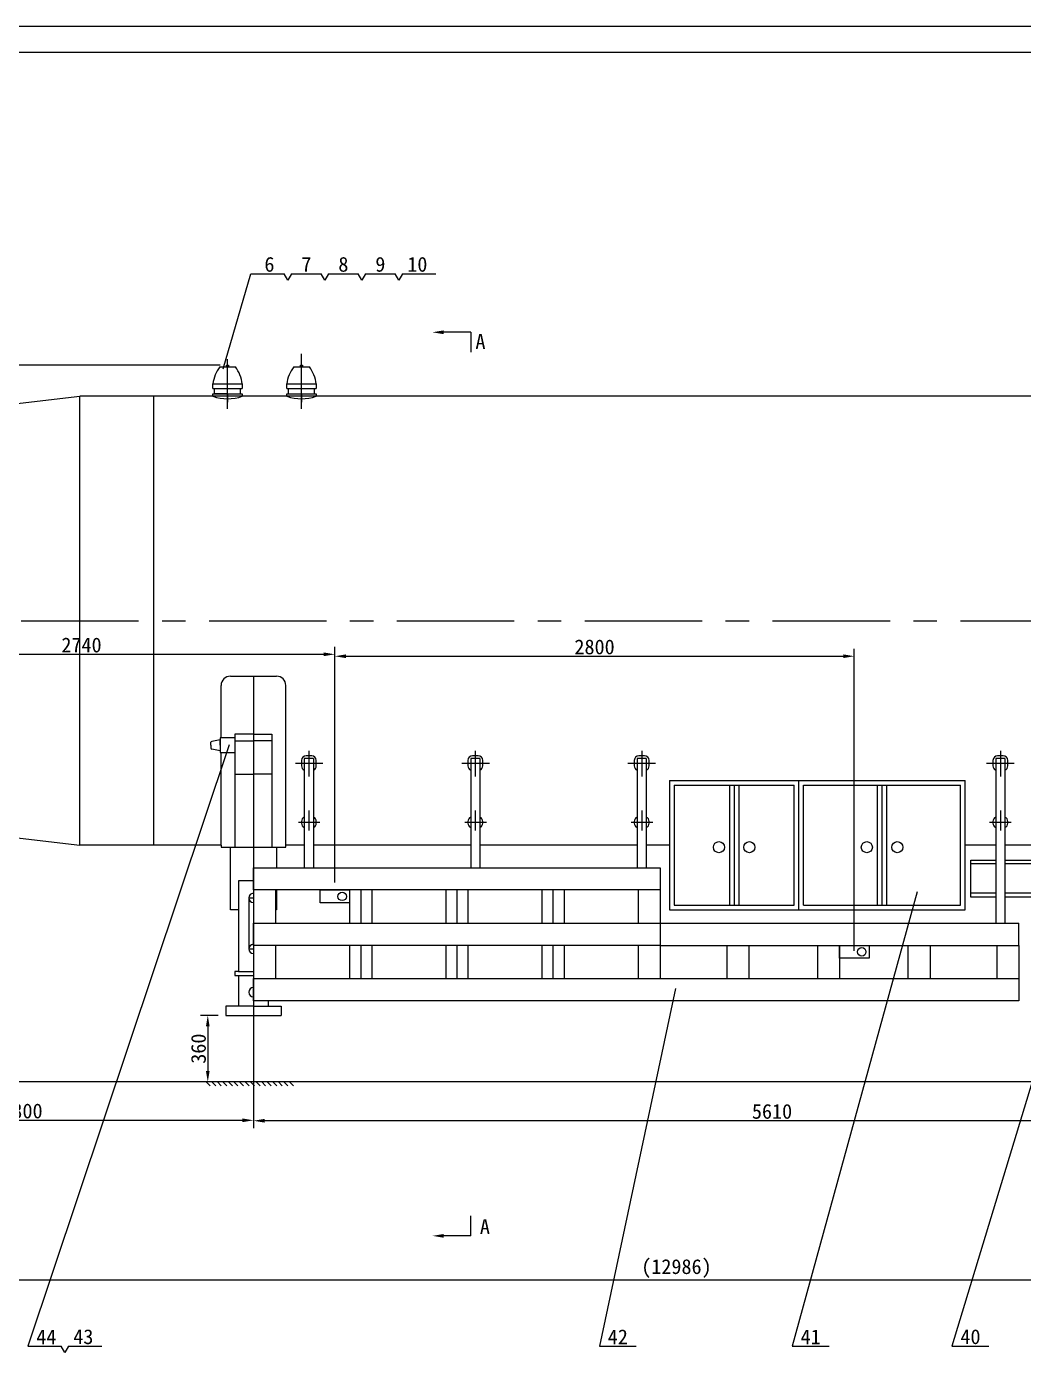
# Model space of a CAD drawing. Extents: x -95531 to 19990, y -17330 to 843.
# Drawn here: x -44968.6 to -44698.9, y -8387.8 to -8029.3 of the extents above; entities that cross this region are included whole.
import ezdxf

# ---------------------------------------------------------------- set-up
doc = ezdxf.new("R2010")
doc.units = 0
doc.linetypes.add('CENTERX2', pattern=[101.6, 63.5, -12.7, 12.7, -12.7])
doc.layers.get('0').update_dxf_attribs({"linetype": 'CONTINUOUS'})
doc.layers.get('DEFPOINTS').update_dxf_attribs({"linetype": 'CONTINUOUS'})
for name, color, linetype in [('1', 5, 'CONTINUOUS'), ('2', 1, 'CONTINUOUS'), ('LAYER1', 1, 'CONTINUOUS'), ('LAYER2', 2, 'CONTINUOUS'), ('LAYER3', 5, 'CONTINUOUS'), ('LAYER6', 7, 'CENTERX2')]:
    doc.layers.add(name, color=color, linetype=linetype)
doc.styles.get("Standard").update_dxf_attribs({"font": 'SimSun.ttf', "height": 4})
doc.dimstyles.new('STANDARD$0', dxfattribs={"dimtxt": 5, "dimasz": 3, "dimexe": 2, "dimexo": 2, "dimgap": 0.5, "dimtad": 1, "dimdec": 4, "dimzin": 0, "dimdsep": 46, "dimtxsty": 'Standard', "dimcen": 2, "dimadec": 0, "dimazin": 0, "dimtfac": 1, "dimtdec": 4, "dimtofl": 0, "dimtmove": 0, "dimatfit": 3, "dimfxl": 1, "dimtolj": 1, "dimtzin": 0, "dimarcsym": 0})

# ---------------------------------------------------------------- blocks, each defined once
blk = doc.blocks.new('*D526')
at = {"color": 0, "linetype": 'ByBlock'}
for p, q in [((-46695.46, -8296.7), (-46700.31, -8296.7)), ((-46698.31, -8299.7), (-46698.31, -8311.7)), ((-46694.72, -8314.7), (-46700.31, -8314.7))]:
    blk.add_line(p, q, dxfattribs=at)
for points in [[(-46698.81, -8299.7), (-46697.81, -8299.7), (-46698.31, -8296.7)], [(-46698.81, -8311.7), (-46697.81, -8311.7), (-46698.31, -8314.7)]]:
    blk.add_solid(points, dxfattribs=at)
at = {"layer": 'DEFPOINTS', "color": 0, "linetype": 'ByBlock'}
for p in [(-46693.46, -8296.7), (-46698.31, -8314.7), (-46692.72, -8314.7)]:
    blk.add_point(p, dxfattribs=at)
at = {"color": 0, "linetype": 'ByBlock', "insert": (-46700.81, -8305.7), "char_height": 4, "attachment_point": 5, "rotation": 90}
blk.add_mtext('\\A1;360', dxfattribs=at)
blk = doc.blocks.new('*D552')
at = {"color": 0, "linetype": 'ByBlock'}
for p, q in [((-44907.2, -8247.96), (-44907.2, -8327.07)), ((-45022.2, -8264), (-45022.2, -8327.07)), ((-45019.2, -8325.07), (-44910.2, -8325.07))]:
    blk.add_line(p, q, dxfattribs=at)
for points in [[(-45019.2, -8324.57), (-45019.2, -8325.57), (-45022.2, -8325.07)], [(-44910.2, -8324.57), (-44910.2, -8325.57), (-44907.2, -8325.07)]]:
    blk.add_solid(points, dxfattribs=at)
at = {"layer": 'DEFPOINTS', "color": 0, "linetype": 'ByBlock'}
for p in [(-44907.2, -8245.96), (-45022.2, -8262), (-44907.2, -8325.07)]:
    blk.add_point(p, dxfattribs=at)
at = {"color": 0, "linetype": 'ByBlock', "insert": (-44969.66, -8322.57), "char_height": 4, "attachment_point": 5}
blk.add_mtext('\\A1;2300', dxfattribs=at)
blk = doc.blocks.new('*D556')
at = {"color": 0, "linetype": 'ByBlock'}
for p, q in [((-45022.2, -8220.75), (-45022.2, -8197.08)), ((-45019.2, -8199.08), (-44888.2, -8199.08)), ((-44885.2, -8260.77), (-44885.2, -8197.08))]:
    blk.add_line(p, q, dxfattribs=at)
for points in [[(-45019.2, -8198.58), (-45019.2, -8199.58), (-45022.2, -8199.08)], [(-44888.2, -8198.58), (-44888.2, -8199.58), (-44885.2, -8199.08)]]:
    blk.add_solid(points, dxfattribs=at)
at = {"layer": 'DEFPOINTS', "color": 0, "linetype": 'ByBlock'}
for p in [(-44885.2, -8199.08), (-45022.2, -8222.75), (-44885.2, -8262.77)]:
    blk.add_point(p, dxfattribs=at)
at = {"color": 0, "linetype": 'ByBlock', "insert": (-44953.7, -8196.58), "char_height": 4, "attachment_point": 5}
blk.add_mtext('\\A1;2740', dxfattribs=at)
blk = doc.blocks.new('*D557')
at = {"color": 0, "linetype": 'ByBlock'}
for p, q in [((-44885.2, -8217.47), (-44885.2, -8197.6)), ((-44744.7, -8279.27), (-44744.7, -8197.6)), ((-44882.2, -8199.6), (-44747.7, -8199.6))]:
    blk.add_line(p, q, dxfattribs=at)
for points in [[(-44882.2, -8199.1), (-44882.2, -8200.1), (-44885.2, -8199.6)], [(-44747.7, -8199.1), (-44747.7, -8200.1), (-44744.7, -8199.6)]]:
    blk.add_solid(points, dxfattribs=at)
at = {"layer": 'DEFPOINTS', "color": 0, "linetype": 'ByBlock'}
for p in [(-44744.7, -8199.6), (-44885.2, -8219.47), (-44744.7, -8281.27)]:
    blk.add_point(p, dxfattribs=at)
at = {"color": 0, "linetype": 'ByBlock', "insert": (-44814.95, -8197.1), "char_height": 4, "attachment_point": 5}
blk.add_mtext('\\A1;2800', dxfattribs=at)
blk = doc.blocks.new('*D558')
at = {"color": 0, "linetype": 'ByBlock'}
for p, q in [((-44907.2, -8309.64), (-44907.2, -8327.19)), ((-44626.7, -8316.24), (-44626.7, -8327.19)), ((-44629.7, -8325.19), (-44904.2, -8325.19))]:
    blk.add_line(p, q, dxfattribs=at)
for points in [[(-44904.2, -8324.69), (-44904.2, -8325.69), (-44907.2, -8325.19)], [(-44629.7, -8324.69), (-44629.7, -8325.69), (-44626.7, -8325.19)]]:
    blk.add_solid(points, dxfattribs=at)
at = {"layer": 'DEFPOINTS', "color": 0, "linetype": 'ByBlock'}
for p in [(-44907.2, -8307.64), (-44626.7, -8314.24), (-44907.2, -8325.19)]:
    blk.add_point(p, dxfattribs=at)
at = {"color": 0, "linetype": 'ByBlock', "insert": (-44766.95, -8322.69), "char_height": 4, "attachment_point": 5}
blk.add_mtext('\\A1;5610', dxfattribs=at)
blk = doc.blocks.new('*D559')
at = {"color": 0, "linetype": 'ByBlock'}
for p, q in [((-45117.4, -8220.68), (-45117.4, -8370.2)), ((-44468.2, -8310.17), (-44468.2, -8370.2)), ((-45114.4, -8368.2), (-44471.2, -8368.2))]:
    blk.add_line(p, q, dxfattribs=at)
for points in [[(-45114.4, -8367.7), (-45114.4, -8368.7), (-45117.4, -8368.2)], [(-44471.2, -8367.7), (-44471.2, -8368.7), (-44468.2, -8368.2)]]:
    blk.add_solid(points, dxfattribs=at)
at = {"layer": 'DEFPOINTS', "color": 0, "linetype": 'ByBlock'}
for p in [(-45117.4, -8218.68), (-44468.2, -8308.17), (-44468.2, -8368.2)]:
    blk.add_point(p, dxfattribs=at)
at = {"color": 0, "linetype": 'ByBlock', "insert": (-44792.8, -8365.16), "char_height": 4, "attachment_point": 5}
blk.add_mtext('\\A1;(12986)', dxfattribs=at)
blk = doc.blocks.new('*D560')
at = {"color": 0, "linetype": 'ByBlock'}
for p, q in [((-44916.2, -8120.93), (-45149, -8120.93)), ((-45147, -8123.93), (-45147, -8311.7)), ((-44936.84, -8314.7), (-45149, -8314.7))]:
    blk.add_line(p, q, dxfattribs=at)
for points in [[(-45147.5, -8123.93), (-45146.5, -8123.93), (-45147, -8120.93)], [(-45147.5, -8311.7), (-45146.5, -8311.7), (-45147, -8314.7)]]:
    blk.add_solid(points, dxfattribs=at)
at = {"layer": 'DEFPOINTS', "color": 0, "linetype": 'ByBlock'}
for p in [(-44914.2, -8120.93), (-45147, -8314.7), (-44934.84, -8314.7)]:
    blk.add_point(p, dxfattribs=at)
at = {"color": 0, "linetype": 'ByBlock', "insert": (-45150.03, -8217.82), "char_height": 4, "attachment_point": 5, "rotation": 90}
blk.add_mtext('\\A1;(3852)', dxfattribs=at)

msp = doc.modelspace()

# ---------------------------------------------------------------- linework, layer by layer
at = {"color": 5, "linetype": 'ByBlock'}
for p, q in [((-44848.4031, -8112.00809), (-44855.77961, -8112.00809)), ((-44848.4031, -8356.31178), (-44855.77961, -8356.31178))]:
    msp.add_line(p, q, dxfattribs=at)
for points in [[(-44855.77961, -8111.50809), (-44855.77961, -8112.50809), (-44858.77961, -8112.00809)], [(-44855.77961, -8355.81178), (-44855.77961, -8356.81178), (-44858.77961, -8356.31178)]]:
    msp.add_solid(points, dxfattribs=at)
at = {"layer": '1', "color": 2}
msp.add_line((-43998.45906, -8029.33823), (-45259.45906, -8029.33823), dxfattribs=at)
at = {"layer": '1', "color": 1}
for p, q in [((-44918.18628, -8127.18614), (-44910.20628, -8127.18614)), ((-44898.18628, -8127.18614), (-44890.20628, -8127.18614)), ((-44918.18628, -8129.29916), (-44918.18628, -8128.68249)), ((-44918.18628, -8128.68249), (-44910.20628, -8128.68249)), ((-44910.20628, -8128.68249), (-44910.20628, -8129.29916)), ((-44898.18628, -8128.68249), (-44890.20628, -8128.68249)), ((-44898.18628, -8129.29916), (-44898.18628, -8128.68249)), ((-44890.20628, -8128.68249), (-44890.20628, -8129.29916))]:
    msp.add_line(p, q, dxfattribs=at)
at = {"layer": '2'}
for p, q in [((-44005.51907, -8036.39823), (-45234.45906, -8036.39823)), ((-44915.94628, -8221.66405), (-44915.94628, -8207.49916)), ((-44898.44628, -8250.69916), (-44898.44628, -8207.49916)), ((-44915.94628, -8239.07406), (-44915.94628, -8225.66405)), ((-44915.94628, -8250.69916), (-44915.94628, -8239.07406))]:
    msp.add_line(p, q, dxfattribs=at)
at = {"layer": 'DEFPOINTS', "color": 5, "linetype": 'ByBlock'}
for p in [(-44858.77961, -8112.00809), (-44858.77961, -8112.00809), (-44858.77961, -8356.31178), (-44858.77961, -8356.31178)]:
    msp.add_point(p, dxfattribs=at)
at = {"layer": 'LAYER1'}
for p, q in [((-44907.87603, -8096.16173), (-44898.87603, -8096.16173)), ((-44896.87603, -8096.16173), (-44888.87603, -8096.16173)), ((-44886.87603, -8096.16173), (-44878.87603, -8096.16173)), ((-44876.87603, -8096.16173), (-44868.87603, -8096.16173)), ((-44866.87603, -8096.16173), (-44857.87603, -8096.16173)), ((-44916.31208, -8121.37009), (-44912.08048, -8121.37009)), ((-44914.44628, -8120.9328), (-44913.94628, -8120.9328)), ((-44914.44628, -8121.37009), (-44914.44628, -8120.9328)), ((-44914.19628, -8121.37009), (-44914.44628, -8121.37009)), ((-44913.94628, -8120.9328), (-44913.94628, -8121.37009)), ((-44896.31208, -8121.37009), (-44892.08048, -8121.37009)), ((-44894.44628, -8121.37009), (-44894.44628, -8120.9328)), ((-44894.44628, -8120.9328), (-44893.94628, -8120.9328)), ((-44894.19628, -8121.37009), (-44894.44628, -8121.37009)), ((-44893.94628, -8120.9328), (-44893.94628, -8121.37009)), ((-44918.18628, -8125.96869), (-44910.20628, -8125.96869)), ((-44918.18628, -8127.18614), (-44918.18628, -8125.96869)), ((-44917.69628, -8128.68249), (-44917.69628, -8127.18614)), ((-44910.69628, -8128.68249), (-44910.69628, -8127.18614)), ((-44910.20628, -8125.96869), (-44910.20628, -8127.18614)), ((-44898.18628, -8125.96869), (-44890.20628, -8125.96869)), ((-44898.18628, -8127.18614), (-44898.18628, -8125.96869)), ((-44897.69628, -8128.68249), (-44897.69628, -8127.18614)), ((-44890.69628, -8128.68249), (-44890.69628, -8127.18614)), ((-44890.20628, -8125.96869), (-44890.20628, -8127.18614)), ((-44997.19628, -8134.29916), (-44954.19628, -8129.29916)), ((-44902.18628, -8129.29916), (-44954.19628, -8129.29916)), ((-44954.19628, -8250.69916), (-44954.19628, -8129.29916)), ((-44934.19628, -8129.29916), (-44934.19628, -8250.69916)), ((-44914.19628, -8128.68249), (-44917.69628, -8128.68249)), ((-44898.70628, -8129.29916), (-44914.19628, -8129.29916)), ((-44851.60058, -8129.29916), (-44898.70628, -8129.29916)), ((-44871.68628, -8129.29916), (-44883.77879, -8129.29916)), ((-44581.69628, -8129.29916), (-44851.60058, -8129.29916)), ((-44913.44628, -8204.99916), (-44900.94628, -8204.99916)), ((-44918.69628, -8223.66405), (-44918.69628, -8222.86901)), ((-44918.69628, -8223.66405), (-44918.69628, -8224.4591)), ((-44916.19628, -8222.16405), (-44918.4953, -8222.62386)), ((-44916.19628, -8221.66405), (-44916.19628, -8225.66405)), ((-44912.19628, -8221.66405), (-44916.19628, -8221.66405)), ((-44916.19628, -8223.66405), (-44916.19628, -8222.16405)), ((-44912.19628, -8220.69916), (-44912.19628, -8222.44916)), ((-44907.19628, -8220.69916), (-44912.19628, -8220.69916)), ((-44912.19628, -8222.44916), (-44907.19628, -8222.44916)), ((-44912.19628, -8222.44916), (-44912.19628, -8231.44916)), ((-44907.19628, -8220.69916), (-44902.19628, -8220.69916)), ((-44902.19628, -8222.44916), (-44907.19628, -8222.44916)), ((-44902.19628, -8220.69916), (-44902.19628, -8222.44916)), ((-44902.19628, -8222.44916), (-44902.19628, -8231.44916)), ((-44916.19628, -8225.16405), (-44918.4953, -8224.70425)), ((-44916.19628, -8225.66405), (-44912.19628, -8225.66405)), ((-44894.19628, -8227.74916), (-44894.19628, -8229.24916)), ((-44893.44628, -8227.24916), (-44893.44628, -8256.77357)), ((-44890.94628, -8227.24916), (-44893.44628, -8227.24916)), ((-44891.44628, -8226.49916), (-44892.94628, -8226.49916)), ((-44890.94628, -8227.24916), (-44890.94628, -8256.77357)), ((-44890.19628, -8228.49916), (-44890.19628, -8227.74916)), ((-44849.19628, -8227.74916), (-44849.19628, -8229.24916)), ((-44848.44628, -8227.24916), (-44848.44628, -8256.77357)), ((-44845.94628, -8227.24916), (-44848.44628, -8227.24916)), ((-44846.44628, -8226.49916), (-44847.94628, -8226.49916)), ((-44845.94628, -8227.24916), (-44845.94628, -8256.77357)), ((-44845.19628, -8228.49916), (-44845.19628, -8227.74916)), ((-44804.19628, -8227.74916), (-44804.19628, -8229.24916)), ((-44800.94628, -8227.24916), (-44803.44628, -8227.24916)), ((-44803.44628, -8227.24916), (-44803.44628, -8256.77357)), ((-44801.44628, -8226.49916), (-44802.94628, -8226.49916)), ((-44800.94628, -8227.24916), (-44800.94628, -8256.77357)), ((-44800.19628, -8228.49916), (-44800.19628, -8227.74916)), ((-44707.19628, -8227.74916), (-44707.19628, -8229.24916)), ((-44706.44628, -8227.24916), (-44706.44628, -8256.77357)), ((-44703.94628, -8227.24916), (-44706.44628, -8227.24916)), ((-44704.44628, -8226.49916), (-44705.94628, -8226.49916)), ((-44703.94628, -8227.24916), (-44703.94628, -8256.77357)), ((-44703.19628, -8228.49916), (-44703.19628, -8227.74916)), ((-44890.19628, -8229.24916), (-44890.19628, -8228.49916)), ((-44845.19628, -8229.24916), (-44845.19628, -8228.49916)), ((-44800.19628, -8229.24916), (-44800.19628, -8228.49916)), ((-44703.19628, -8229.24916), (-44703.19628, -8228.49916)), ((-44912.19628, -8231.44916), (-44912.19628, -8251.19916)), ((-44912.19628, -8231.44916), (-44907.19628, -8231.44916)), ((-44902.19628, -8231.44916), (-44907.19628, -8231.44916)), ((-44902.19628, -8231.44916), (-44902.19628, -8251.19916)), ((-44794.69628, -8233.19916), (-44794.69628, -8268.19916)), ((-44794.69628, -8233.19916), (-44714.69628, -8233.19916)), ((-44793.44628, -8234.44916), (-44793.44628, -8266.94916)), ((-44793.44628, -8234.44916), (-44760.94628, -8234.44916)), ((-44778.44628, -8234.44916), (-44778.44628, -8266.94916)), ((-44777.19628, -8234.44916), (-44777.19628, -8266.94916)), ((-44775.94628, -8234.44916), (-44775.94628, -8266.94916)), ((-44760.94628, -8266.94916), (-44760.94628, -8234.44916)), ((-44759.69628, -8268.19916), (-44759.69628, -8233.19916)), ((-44758.44628, -8266.94916), (-44758.44628, -8234.44916)), ((-44758.44628, -8234.44916), (-44715.94628, -8234.44916)), ((-44738.44628, -8266.94916), (-44738.44628, -8234.44916)), ((-44737.19628, -8266.94916), (-44737.19628, -8234.44916)), ((-44735.94628, -8266.94916), (-44735.94628, -8234.44916)), ((-44715.94628, -8266.94916), (-44715.94628, -8234.44916)), ((-44714.69628, -8250.69916), (-44714.69628, -8233.19916)), ((-44997.19628, -8245.69916), (-44954.19628, -8250.69916)), ((-44894.19628, -8244.24916), (-44894.19628, -8244.74916)), ((-44890.19628, -8244.49916), (-44890.19628, -8244.24916)), ((-44890.19628, -8244.74916), (-44890.19628, -8244.49916)), ((-44849.19628, -8244.24916), (-44849.19628, -8244.74916)), ((-44845.19628, -8244.49916), (-44845.19628, -8244.24916)), ((-44845.19628, -8244.74916), (-44845.19628, -8244.49916)), ((-44804.19628, -8244.24916), (-44804.19628, -8244.74916)), ((-44800.19628, -8244.49916), (-44800.19628, -8244.24916)), ((-44800.19628, -8244.74916), (-44800.19628, -8244.49916)), ((-44707.19628, -8244.24916), (-44707.19628, -8244.74916)), ((-44703.19628, -8244.49916), (-44703.19628, -8244.24916)), ((-44703.19628, -8244.74916), (-44703.19628, -8244.49916)), ((-44934.19628, -8250.69916), (-44954.19628, -8250.69916)), ((-44915.94628, -8250.69916), (-44934.19628, -8250.69916)), ((-44915.94628, -8250.69916), (-44921.19742, -8250.69916)), ((-44915.94628, -8250.69916), (-44915.94628, -8251.19916)), ((-44915.94628, -8251.19916), (-44898.44628, -8251.19916)), ((-44913.44628, -8268.15752), (-44913.44628, -8251.19916)), ((-44907.19628, -8251.19916), (-44900.94628, -8251.19916)), ((-44900.94628, -8251.19916), (-44900.94628, -8256.77357)), ((-44898.44628, -8251.19916), (-44898.44628, -8250.69916)), ((-44893.44628, -8250.69916), (-44898.44628, -8250.69916)), ((-44893.44628, -8250.69916), (-44898.44628, -8250.69916)), ((-44851.60058, -8250.69916), (-44890.94628, -8250.69916)), ((-44884.58753, -8250.69916), (-44890.94628, -8250.69916)), ((-44848.44628, -8250.69916), (-44856.60058, -8250.69916)), ((-44809.94628, -8250.69916), (-44845.94628, -8250.69916)), ((-44803.44628, -8250.69916), (-44810.03473, -8250.69916)), ((-44794.69628, -8250.69916), (-44800.94628, -8250.69916)), ((-44714.69628, -8252.99916), (-44714.69628, -8250.69916)), ((-44706.44628, -8250.69916), (-44714.69628, -8250.69916)), ((-44701.44628, -8250.69916), (-44703.94628, -8250.69916)), ((-44690.19628, -8250.69916), (-44701.44628, -8250.69916)), ((-44735.94628, -8266.94916), (-44735.94628, -8254.24916)), ((-44714.69628, -8268.19916), (-44714.69628, -8252.99916)), ((-44713.19628, -8264.69916), (-44713.19628, -8254.69916)), ((-44713.19628, -8254.69916), (-44706.44628, -8254.69916)), ((-44706.44628, -8255.69916), (-44713.19628, -8255.69916)), ((-44703.94628, -8254.69916), (-44701.44628, -8254.69916)), ((-44701.44628, -8255.69916), (-44703.94628, -8255.69916)), ((-44701.44628, -8254.69916), (-44484.44628, -8254.69916)), ((-44681.32779, -8255.69916), (-44701.44628, -8255.69916)), ((-44907.19628, -8256.77357), (-44797.19628, -8256.77357)), ((-44907.19628, -8262.77357), (-44907.19628, -8256.77357)), ((-44797.19628, -8256.77357), (-44797.19628, -8262.77357)), ((-44706.44628, -8256.77357), (-44706.44628, -8271.77357)), ((-44703.94628, -8256.77357), (-44703.94628, -8271.77357)), ((-44911.19628, -8260.30036), (-44911.19628, -8281.63947)), ((-44907.19628, -8260.30036), (-44911.19628, -8260.30036)), ((-44797.19628, -8262.77357), (-44907.19628, -8262.77357)), ((-44907.19628, -8262.77357), (-44907.19628, -8271.77357)), ((-44901.19628, -8262.77357), (-44901.19628, -8271.77357)), ((-44900.94628, -8262.77357), (-44900.94628, -8268.15752)), ((-44889.19628, -8266.27357), (-44889.19628, -8262.77357)), ((-44889.19628, -8262.77357), (-44881.19628, -8262.77357)), ((-44881.19628, -8262.77357), (-44881.19628, -8271.77357)), ((-44881.19628, -8262.77357), (-44881.19628, -8266.27357)), ((-44875.19628, -8262.77357), (-44875.19628, -8271.77357)), ((-44855.19628, -8262.77357), (-44855.19628, -8271.77357)), ((-44855.19628, -8262.77357), (-44855.19628, -8271.77357)), ((-44849.19628, -8262.77357), (-44849.19628, -8271.77357)), ((-44849.19628, -8262.77357), (-44849.19628, -8271.77357)), ((-44829.19628, -8262.77357), (-44829.19628, -8271.77357)), ((-44823.19628, -8262.77357), (-44823.19628, -8271.77357)), ((-44803.19628, -8262.77357), (-44803.19628, -8271.77357)), ((-44797.19628, -8262.77357), (-44797.19628, -8271.77357)), ((-44908.44628, -8264.94671), (-44908.44628, -8278.74158)), ((-44881.19628, -8266.27357), (-44889.19628, -8266.27357)), ((-44793.44628, -8266.94916), (-44760.94628, -8266.94916)), ((-44758.44628, -8266.94916), (-44715.94628, -8266.94916)), ((-44706.44628, -8263.69916), (-44713.19628, -8263.69916)), ((-44706.44628, -8264.69916), (-44713.19628, -8264.69916)), ((-44701.44628, -8263.69916), (-44703.94628, -8263.69916)), ((-44701.44628, -8264.69916), (-44703.94628, -8264.69916)), ((-44689.69218, -8263.69916), (-44701.44628, -8263.69916)), ((-44690.43727, -8264.69916), (-44701.44628, -8264.69916)), ((-44911.19628, -8268.15752), (-44913.44628, -8268.15752)), ((-44900.94628, -8268.15752), (-44901.19628, -8268.15752)), ((-44794.69628, -8268.19916), (-44714.69628, -8268.19916)), ((-44907.19628, -8271.77357), (-44797.19628, -8271.77357)), ((-44907.19628, -8277.77357), (-44907.19628, -8271.77357)), ((-44797.19628, -8271.77357), (-44797.19628, -8277.77357)), ((-44797.19628, -8271.77357), (-44700.19628, -8271.77357)), ((-44700.19628, -8277.77357), (-44700.19628, -8271.77357)), ((-44797.19628, -8277.77357), (-44907.19628, -8277.77357)), ((-44907.19628, -8277.77357), (-44907.19628, -8286.77357)), ((-44901.19628, -8277.77357), (-44901.19628, -8286.77357)), ((-44881.19628, -8277.77357), (-44881.19628, -8286.77357)), ((-44875.19628, -8277.77357), (-44875.19628, -8286.77357)), ((-44855.19628, -8277.77357), (-44855.19628, -8286.77357)), ((-44855.19628, -8277.77357), (-44855.19628, -8286.77357)), ((-44849.19628, -8277.77357), (-44849.19628, -8286.77357)), ((-44849.19628, -8277.77357), (-44849.19628, -8286.77357)), ((-44829.19628, -8277.77357), (-44829.19628, -8286.77357)), ((-44823.19628, -8277.77357), (-44823.19628, -8286.77357)), ((-44803.19628, -8277.77357), (-44803.19628, -8286.77357)), ((-44797.19628, -8277.77357), (-44700.19628, -8277.77357)), ((-44797.19628, -8277.77357), (-44797.19628, -8286.77357)), ((-44779.19628, -8277.77357), (-44779.19628, -8286.77357)), ((-44773.19628, -8277.77357), (-44773.19628, -8286.77357)), ((-44754.69628, -8277.77357), (-44754.69628, -8286.77357)), ((-44748.69628, -8277.77357), (-44748.69628, -8286.77357)), ((-44748.69628, -8281.27357), (-44748.69628, -8277.77357)), ((-44748.69628, -8277.77357), (-44740.69628, -8277.77357)), ((-44740.69628, -8277.77357), (-44740.69628, -8281.27357)), ((-44730.19628, -8277.77357), (-44730.19628, -8286.77357)), ((-44724.19628, -8277.77357), (-44724.19628, -8286.77357)), ((-44706.19628, -8277.77357), (-44706.19628, -8286.77357)), ((-44700.19628, -8277.77357), (-44700.19628, -8286.77357)), ((-44740.69628, -8281.27357), (-44748.69628, -8281.27357)), ((-44912.19628, -8284.87987), (-44912.19628, -8285.87987)), ((-44911.94628, -8284.87987), (-44912.19628, -8284.87987)), ((-44911.19628, -8284.87987), (-44911.94628, -8284.87987)), ((-44911.19628, -8281.63947), (-44911.19628, -8284.87987)), ((-44911.19628, -8284.87987), (-44907.19628, -8284.87987)), ((-44912.19628, -8285.87987), (-44911.19628, -8285.87987)), ((-44911.19628, -8285.87987), (-44911.19628, -8294.19916)), ((-44911.19628, -8285.87987), (-44907.19628, -8285.87987)), ((-44907.19628, -8286.77357), (-44700.19628, -8286.77357)), ((-44907.19628, -8292.77357), (-44907.19628, -8286.77357)), ((-44700.19628, -8286.77357), (-44700.19628, -8292.77357)), ((-44907.19628, -8294.19916), (-44914.69628, -8294.19916)), ((-44914.69628, -8294.19916), (-44914.69628, -8296.69916)), ((-44700.19628, -8292.77357), (-44907.19628, -8292.77357)), ((-44907.19628, -8294.19916), (-44899.69628, -8294.19916)), ((-44903.19628, -8292.77357), (-44903.19628, -8294.19916)), ((-44899.69628, -8294.19916), (-44899.69628, -8296.69916)), ((-44914.69628, -8296.69916), (-44899.69628, -8296.69916)), ((-44468.19628, -8314.69916), (-45119.66528, -8314.69916)), ((-44919.95901, -8314.69916), (-44918.89835, -8315.75982)), ((-44918.45901, -8314.69916), (-44917.39835, -8315.75982)), ((-44916.95901, -8314.69916), (-44915.89835, -8315.75982)), ((-44915.45901, -8314.69916), (-44914.39835, -8315.75982)), ((-44913.95901, -8314.69916), (-44912.89835, -8315.75982)), ((-44912.45901, -8314.69916), (-44911.39835, -8315.75982)), ((-44910.95901, -8314.69916), (-44909.89835, -8315.75982)), ((-44909.45901, -8314.69916), (-44908.39835, -8315.75982)), ((-44907.95901, -8314.69916), (-44906.89835, -8315.75982)), ((-44906.45901, -8314.69916), (-44905.39835, -8315.75982)), ((-44904.95901, -8314.69916), (-44903.89835, -8315.75982)), ((-44903.45901, -8314.69916), (-44902.39835, -8315.75982)), ((-44901.95901, -8314.69916), (-44900.89835, -8315.75982)), ((-44900.45901, -8314.69916), (-44899.39835, -8315.75982)), ((-44898.95901, -8314.69916), (-44897.89835, -8315.75982)), ((-44897.45901, -8314.69916), (-44896.39835, -8315.75982)), ((-44968.20762, -8386.11554), (-44959.20762, -8386.11554)), ((-44957.20762, -8386.11554), (-44948.20762, -8386.11554)), ((-44813.65319, -8386.11554), (-44803.65319, -8386.11554)), ((-44761.51366, -8386.11554), (-44751.51366, -8386.11554)), ((-44718.28996, -8386.11554), (-44708.28996, -8386.11554))]:
    msp.add_line(p, q, dxfattribs=at)
for centre, radius in [((-44781.31415, -8251.23286), 1.5), ((-44773.0784, -8251.23286), 1.5), ((-44741.31415, -8251.23286), 1.5), ((-44733.0784, -8251.23286), 1.5), ((-44883.19628, -8264.52357), 1.14068), ((-44742.69628, -8279.52357), 1.14068)]:
    msp.add_circle(centre, radius, dxfattribs=at)
for centre, radius, start, end in [((-44908.6473, -8127.17517), 9.61497, 142.8608097, 172.7915809), ((-44919.74525, -8127.17517), 9.61497, 7.2084191, 37.1391903), ((-44888.6473, -8127.17517), 9.61497, 142.8608097, 172.7915809), ((-44899.74525, -8127.17517), 9.61497, 7.2084191, 37.1391903), ((-44914.19628, -8118.27766), 11.7215, 250.0987466, 289.9012534), ((-44894.19628, -8118.27766), 11.7215, 250.0987466, 289.9012534), ((-44913.44628, -8207.49916), 2.5, 90, 180), ((-44900.94628, -8207.49916), 2.5, 360, 90), ((-44918.44628, -8222.86901), 0.25, 101.3099325, 180), ((-44918.44628, -8224.4591), 0.25, 180, 258.6900675), ((-44892.94628, -8227.74916), 1.25, 90, 180), ((-44891.44628, -8227.74916), 1.25, 0, 90), ((-44847.94628, -8227.74916), 1.25, 90, 180), ((-44846.44628, -8227.74916), 1.25, 0, 90), ((-44802.94628, -8227.74916), 1.25, 90, 180), ((-44801.44628, -8227.74916), 1.25, 0, 90), ((-44705.94628, -8227.74916), 1.25, 90, 180), ((-44704.44628, -8227.74916), 1.25, 0, 90), ((-44892.94628, -8229.24916), 1.25, 180, 246.4218215), ((-44891.44628, -8229.24916), 1.25, 293.5781785, 0), ((-44847.94628, -8229.24916), 1.25, 180, 246.4218215), ((-44846.44628, -8229.24916), 1.25, 293.5781785, 0), ((-44802.94628, -8229.24916), 1.25, 180, 246.4218215), ((-44801.44628, -8229.24916), 1.25, 293.5781785, 0), ((-44705.94628, -8229.24916), 1.25, 180, 246.4218215), ((-44704.44628, -8229.24916), 1.25, 293.5781785, 0), ((-44892.94628, -8244.24916), 1.25, 113.5781785, 180), ((-44892.94628, -8244.74916), 1.25, 180, 246.4218215), ((-44891.44628, -8244.24916), 1.25, 0, 66.4218215), ((-44891.44628, -8244.74916), 1.25, 293.5781785, 0), ((-44847.94628, -8244.24916), 1.25, 113.5781785, 180), ((-44847.94628, -8244.74916), 1.25, 180, 246.4218215), ((-44846.44628, -8244.24916), 1.25, 0, 66.4218215), ((-44846.44628, -8244.74916), 1.25, 293.5781785, 0), ((-44802.94628, -8244.24916), 1.25, 113.5781785, 180), ((-44802.94628, -8244.74916), 1.25, 180, 246.4218215), ((-44801.44628, -8244.24916), 1.25, 0, 66.4218215), ((-44801.44628, -8244.74916), 1.25, 293.5781785, 0), ((-44705.94628, -8244.24916), 1.25, 113.5781785, 180), ((-44705.94628, -8244.74916), 1.25, 180, 246.4218215), ((-44704.44628, -8244.24916), 1.25, 0, 66.4218215), ((-44704.44628, -8244.74916), 1.25, 293.5781785, 0), ((-44907.19628, -8264.94671), 1.25, 90, 270), ((-44907.19628, -8278.74158), 1.25, 90, 270), ((-44907.19628, -8290.44533), 1.25, 90, 270)]:
    msp.add_arc(centre, radius, start, end, dxfattribs=at)
at = {"layer": 'LAYER2'}
msp.add_line((-44893.44628, -8256.77357), (-44890.94628, -8256.77357), dxfattribs=at)
at = {"layer": 'LAYER3'}
for p, q in [((-44915.41306, -8121.91232), (-44907.87603, -8096.16173)), ((-44897.87603, -8097.89378), (-44898.87603, -8096.16173)), ((-44896.87603, -8096.16173), (-44897.87603, -8097.89378)), ((-44887.87603, -8097.89378), (-44888.87603, -8096.16173)), ((-44886.87603, -8096.16173), (-44887.87603, -8097.89378)), ((-44877.87603, -8097.89378), (-44878.87603, -8096.16173)), ((-44876.87603, -8096.16173), (-44877.87603, -8097.89378)), ((-44867.87603, -8097.89378), (-44868.87603, -8096.16173)), ((-44866.87603, -8096.16173), (-44867.87603, -8097.89378)), ((-44848.4031, -8112.00809), (-44848.4031, -8117.39677)), ((-44913.74136, -8223.5112), (-44968.20762, -8386.11554)), ((-44727.66052, -8263.27654), (-44761.51366, -8386.11554)), ((-44680.64431, -8261.90041), (-44718.28996, -8386.11554)), ((-44793.01477, -8289.43334), (-44813.65319, -8386.11554)), ((-44848.4031, -8356.31178), (-44848.4031, -8350.9231)), ((-44958.20762, -8387.84759), (-44959.20762, -8386.11554)), ((-44957.20762, -8386.11554), (-44958.20762, -8387.84759))]:
    msp.add_line(p, q, dxfattribs=at)
at = {"layer": 'LAYER6'}
for p, q in [((-44914.19628, -8132.70839), (-44914.19628, -8119.32076)), ((-44894.19628, -8132.70839), (-44894.19628, -8117.80322)), ((-44914.19628, -8128.68249), (-44914.19628, -8130.89916)), ((-44914.19628, -8129.99916), (-44914.19628, -8128.68249)), ((-44894.19628, -8129.99916), (-44894.19628, -8128.68249)), ((-44894.19628, -8128.68249), (-44894.19628, -8130.89916)), ((-44907.19628, -8204.99916), (-44907.19628, -8296.69916)), ((-44892.19628, -8225.13795), (-44892.19628, -8232.10707)), ((-44847.19628, -8225.13795), (-44847.19628, -8232.10707)), ((-44802.19628, -8225.13795), (-44802.19628, -8232.10707)), ((-44705.19628, -8225.13795), (-44705.19628, -8232.10707)), ((-44895.83054, -8228.49916), (-44888.39831, -8228.49916)), ((-44850.83054, -8228.49916), (-44843.39831, -8228.49916)), ((-44805.91239, -8228.49916), (-44798.48016, -8228.49916)), ((-44708.91239, -8228.49916), (-44701.48016, -8228.49916)), ((-44892.19628, -8241.27245), (-44892.19628, -8246.73249)), ((-44847.19628, -8241.27245), (-44847.19628, -8246.73249)), ((-44802.19628, -8241.27245), (-44802.19628, -8246.73249)), ((-44705.19628, -8241.27245), (-44705.19628, -8246.73249)), ((-44895.01135, -8244.49916), (-44889.20241, -8244.49916)), ((-44850.01135, -8244.49916), (-44844.20241, -8244.49916)), ((-44805.01135, -8244.49916), (-44799.20241, -8244.49916)), ((-44708.0932, -8244.49916), (-44702.28426, -8244.49916)), ((-44878.19628, -8262.77357), (-44878.19628, -8271.77357)), ((-44852.19628, -8262.77357), (-44852.19628, -8271.77357)), ((-44852.19628, -8262.77357), (-44852.19628, -8271.77357)), ((-44826.19628, -8262.77357), (-44826.19628, -8271.77357)), ((-44908.44628, -8264.94671), (-44907.19628, -8264.94671)), ((-44878.19628, -8277.77357), (-44878.19628, -8286.77357)), ((-44852.19628, -8277.77357), (-44852.19628, -8286.77357)), ((-44852.19628, -8277.77357), (-44852.19628, -8286.77357)), ((-44826.19628, -8277.77357), (-44826.19628, -8286.77357)), ((-44908.44628, -8278.74158), (-44907.19628, -8278.74158))]:
    msp.add_line(p, q, dxfattribs=at)
at = {"layer": 'LAYER6', "ltscale": 0.5}
msp.add_line((-45122.39627, -8189.99916), (-44480.52697, -8189.99916), dxfattribs=at)

# ---------------------------------------------------------------- texts
at = {"layer": 'LAYER3', "char_height": 4}
for s, insert, width, attachment_point in [('6', (-44902.87603, -8093.66173), 10, 5), ('7', (-44892.87603, -8093.66173), 10, 5), ('8', (-44882.87603, -8093.66173), 10, 5), ('9', (-44872.87603, -8093.66173), 10, 5), ('10', (-44862.87603, -8093.66173), 10, 5), ('A', (-44847.16827, -8112.49947), 5.8656, 1), ('A', (-44845.96242, -8351.80709), 5.8656, 1), ('44', (-44963.20762, -8383.61554), 10, 5), ('43', (-44953.20762, -8383.61554), 10, 5), ('42', (-44808.65319, -8383.61554), 10, 5), ('41', (-44756.51366, -8383.61554), 10, 5), ('40', (-44713.28996, -8383.61554), 10, 5)]:
    msp.add_mtext(s, dxfattribs=dict(at, insert=insert, width=width, attachment_point=attachment_point))

# ---------------------------------------------------------------- dimensions: what is measured, and where the dimension line sits
at = {"layer": 'LAYER3'}
dim = msp.add_linear_dim(base=(-45146.99994, -8314.69916), p1=(-44914.19628, -8120.9328), p2=(-44934.83523, -8314.69916), angle=90, text='(3852)', dimstyle='STANDARD$0', dxfattribs=at)
dim.commit()
dim.dimension.update_dxf_attribs({"geometry": '*D560', "text_midpoint": (-45150.03327, -8217.81598)})
for base, p1, p2, text, picture, middle in [((-44885.19628, -8199.07565), (-45022.19628, -8222.74804), (-44885.19628, -8262.77357), '2740', '*D556', (-44953.69628, -8196.57565)), ((-44744.69628, -8199.59796), (-44885.19628, -8219.47047), (-44744.69628, -8281.27357), '2800', '*D557', (-44814.94628, -8197.09796)), ((-44468.19628, -8368.19725), (-45117.39627, -8218.67888), (-44468.19628, -8308.17376), '(12986)', '*D559', (-44792.79627, -8365.16392))]:
    dim = msp.add_linear_dim(base=base, p1=p1, p2=p2, text=text, dimstyle='STANDARD$0', dxfattribs=at)
    dim.commit()
    dim.dimension.update_dxf_attribs({"geometry": picture, "text_midpoint": middle})
for base, p1, p2, text, picture, middle in [((-44907.19628, -8325.06938), (-45022.19628, -8261.99537), (-44907.19628, -8245.96388), '2300', '*D552', (-44969.66198, -8325.06938)), ((-44907.19628, -8325.18762), (-44626.69628, -8314.24392), (-44907.19628, -8307.64349), '5610', '*D558', (-44766.94628, -8325.18762))]:
    dim = msp.add_linear_dim(base=base, p1=p1, p2=p2, text=text, dimstyle='STANDARD$0', dxfattribs=at)
    dim.commit()
    dim.dimension.update_dxf_attribs({"geometry": picture, "text_midpoint": middle, "dimtype": 160})
dim = msp.add_linear_dim(base=(-44919.55372, -8314.69916), p1=(-44914.69628, -8296.69916), p2=(-44913.95901, -8314.69916), angle=90, text='360', dimstyle='STANDARD$0', dxfattribs=at)
dim.commit()
dim.dimension.update_dxf_attribs({"geometry": '*D526', "text_midpoint": (-44922.05372, -8305.69916), "insert": (1778.76041, 0)})

doc.saveas('drawing.dxf')
